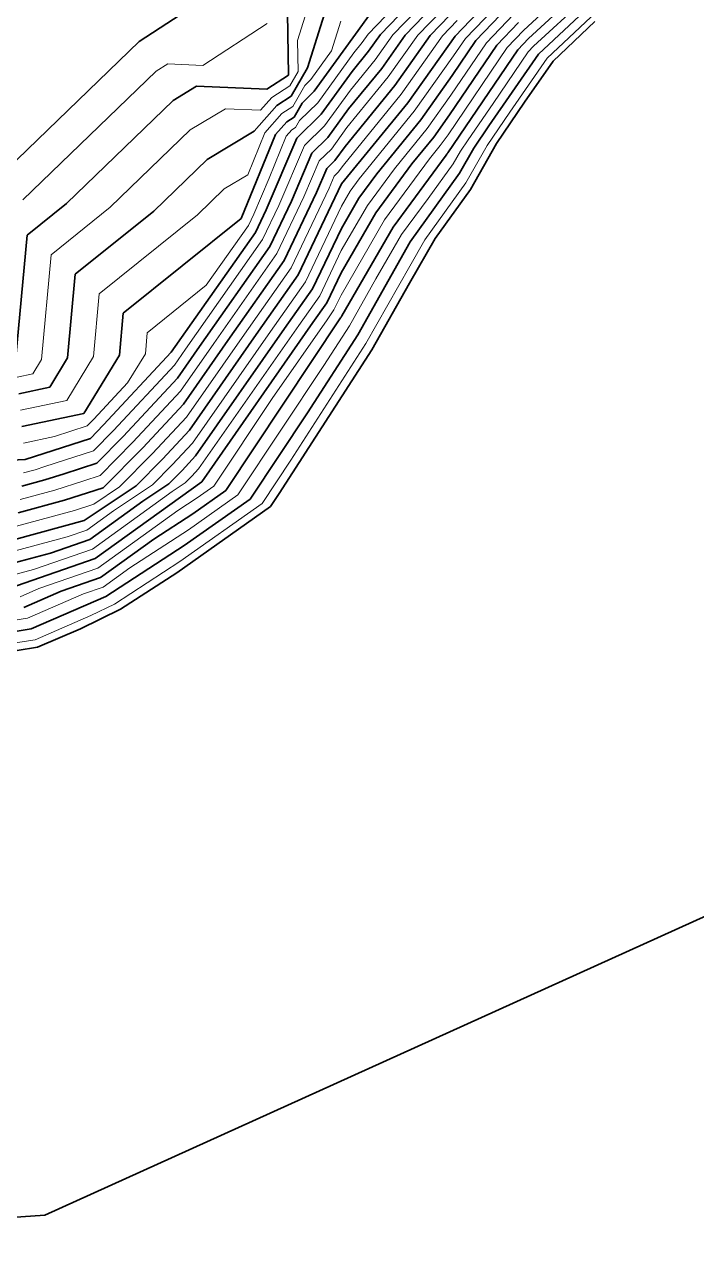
# Model space of a CAD drawing. Header units: millimetres. Extents: x -861324 to 439029, y -308065 to 694685.
# Drawn here: x -112528 to -69227, y -179754 to -100285 of the extents above; entities that cross this region are included whole.
import ezdxf

# ---------------------------------------------------------------- set-up
doc = ezdxf.new("R2010")
doc.units = ezdxf.units.MM
for name, color, linetype, lineweight in [('C-TOPO', 7, 'Continuous', 9), ('C-TOPO-MAJR', 7, 'Continuous', 35), ('C-TOPO-MINR', 7, 'Continuous', 9)]:
    doc.layers.add(name, color=color, linetype=linetype, lineweight=lineweight)

msp = doc.modelspace()

# ---------------------------------------------------------------- linework, layer by layer
at = {"layer": 'C-TOPO', "lineweight": 35}
for p, q in [((-75762, -100091), (-78468, -102637)), ((-78468, -102637), (-80308, -105292)), ((-80308, -105292), (-82104, -107943)), ((-82104, -107943), (-83791, -110909)), ((-83791, -110909), (-86074, -114072)), ((-86074, -114072), (-87725, -116948)), ((-87725, -116948), (-90151, -121246)), ((-90151, -121246), (-96121, -130510)), ((-96121, -130510), (-96675, -131344)), ((-96675, -131344), (-102724, -135619)), ((-102724, -135619), (-106340, -137975)), ((-106340, -137975), (-108927, -139225)), ((-108927, -139225), (-111691, -140423)), ((-111691, -140423), (-115561, -141033)), ((-111233, -177025), (-64514, -155889)), ((-150110, -179754), (-111233, -177025))]:
    msp.add_line(p, q, dxfattribs=at)
at = {"layer": 'C-TOPO-MAJR'}
for p, q in [((-91193, -100889), (-87158, -95267)), ((-89590, -100922), (-83918, -95034)), ((-80043, -101171), (-73485, -95083)), ((-105156, -101375), (-96877, -95965)), ((-87988, -100955), (-84206, -97030)), ((-84784, -101022), (-81980, -98102)), ((-79397, -102194), (-74690, -97766)), ((-94296, -103077), (-93088, -99248)), ((-86386, -100988), (-84495, -99026)), ((-83437, -101315), (-81334, -99125)), ((-95518, -103544), (-95586, -99521)), ((-93855, -104571), (-91193, -100889)), ((-90353, -101995), (-89590, -100922)), ((-82090, -101608), (-80689, -100148)), ((-115459, -111345), (-105156, -101375)), ((-89512, -103102), (-87988, -100955)), ((-88672, -104208), (-86386, -100988)), ((-87832, -105315), (-84784, -101022)), ((-85144, -106108), (-82090, -101608)), ((-84964, -103565), (-83437, -101315)), ((-80744, -101901), (-80043, -101171)), ((-91418, -103303), (-90353, -101995)), ((-85252, -108545), (-80744, -101901)), ((-82597, -106812), (-79397, -102194)), ((-95337, -104894), (-94296, -103077)), ((-93415, -106065), (-91418, -103303)), ((-91643, -105718), (-89512, -103102)), ((-96926, -104450), (-95518, -103544)), ((-86992, -106421), (-84964, -103565)), ((-102960, -105176), (-101440, -104260)), ((-101440, -104260), (-96926, -104450)), ((-96276, -105498), (-95337, -104894)), ((-94635, -105336), (-93855, -104571)), ((-91868, -108132), (-88672, -104208)), ((-109828, -111822), (-102960, -105176)), ((-97724, -107144), (-96276, -105498)), ((-95156, -106244), (-94635, -105336)), ((-92093, -110547), (-87832, -105315)), ((-95626, -106546), (-95156, -106244)), ((-94975, -107594), (-93415, -106065)), ((-92974, -107559), (-91643, -105718)), ((-89827, -109902), (-86992, -106421)), ((-86152, -107528), (-85144, -106108)), ((-100763, -108976), (-97724, -107144)), ((-96350, -107369), (-95626, -106546)), ((-83573, -108252), (-82597, -106812)), ((-98567, -112776), (-96350, -107369)), ((-96949, -112219), (-94975, -107594)), ((-94015, -108579), (-92974, -107559)), ((-87561, -109258), (-86152, -107528)), ((-95330, -111661), (-94015, -108579)), ((-92534, -109053), (-91868, -108132)), ((-88780, -113345), (-85350, -108688)), ((-85350, -108688), (-85312, -108635)), ((-85312, -108635), (-85301, -108616)), ((-85301, -108616), (-85290, -108599)), ((-85290, -108599), (-85252, -108545)), ((-84490, -109864), (-83573, -108252)), ((-104198, -112299), (-100763, -108976)), ((-93712, -111104), (-93054, -109563)), ((-93054, -109563), (-92534, -109053)), ((-89884, -112412), (-87561, -109258)), ((-90989, -111480), (-89827, -109902)), ((-87675, -114277), (-84490, -109864)), ((-95809, -115499), (-93712, -111104)), ((-94889, -116407), (-92093, -110547)), ((-112363, -113860), (-109828, -111822)), ((-96728, -114591), (-95330, -111661)), ((-92110, -113416), (-90989, -111480)), ((-109266, -116375), (-104198, -112299)), ((-106170, -118890), (-98567, -112776)), ((-97648, -113684), (-96949, -112219)), ((-92126, -116285), (-89884, -112412)), ((-93970, -117314), (-92110, -113416)), ((-92089, -119062), (-88780, -113345)), ((-113112, -121952), (-112363, -113860)), ((-103074, -121405), (-97648, -113684)), ((-91060, -120275), (-87675, -114277)), ((-101248, -121023), (-96728, -114591)), ((-99422, -120641), (-95809, -115499)), ((-109766, -121769), (-109266, -116375)), ((-97597, -120260), (-94889, -116407)), ((-93051, -118222), (-92126, -116285)), ((-95771, -119878), (-93970, -117314)), ((-93946, -119496), (-93051, -118222)), ((-106420, -121587), (-106170, -118890)), ((-99558, -130317), (-92168, -119192)), ((-92168, -119192), (-92129, -119133)), ((-92129, -119133), (-92089, -119062)), ((-101508, -128090), (-95771, -119878)), ((-101116, -129762), (-93946, -119496)), ((-102291, -124748), (-99422, -120641)), ((-101899, -126419), (-97597, -120260)), ((-94304, -125310), (-91060, -120275)), ((-108710, -125357), (-106420, -121587)), ((-107444, -126092), (-103074, -121405)), ((-102682, -123076), (-101248, -121023)), ((-110911, -123655), (-109766, -121769)), ((-106178, -126826), (-102682, -123076)), ((-112906, -124075), (-110911, -123655)), ((-104913, -127560), (-102291, -124748)), ((-112700, -126198), (-108710, -125357)), ((-97999, -130872), (-94304, -125310)), ((-108294, -126955), (-107444, -126092)), ((-112495, -128321), (-108294, -126955)), ((-107879, -128552), (-106178, -126826)), ((-103647, -128294), (-101899, -126419)), ((-107464, -130150), (-104913, -127560)), ((-119536, -128607), (-112495, -128321)), ((-109979, -129235), (-107879, -128552)), ((-105348, -130020), (-103647, -128294)), ((-102382, -129028), (-101508, -128090)), ((-111225, -129632), (-109979, -129235)), ((-103232, -129891), (-102382, -129028)), ((-112717, -130036), (-111225, -129632)), ((-109956, -130942), (-107464, -130150)), ((-108687, -132253), (-105348, -130020)), ((-107988, -134707), (-101116, -129762)), ((-104901, -131008), (-103232, -129891)), ((-101680, -131817), (-99558, -130317)), ((-112939, -131751), (-109956, -130942)), ((-108337, -133480), (-104901, -131008)), ((-102244, -133872), (-97999, -130872)), ((-104203, -133461), (-101680, -131817)), ((-113161, -133466), (-108687, -132253)), ((-110870, -134361), (-108337, -133480)), ((-107639, -135933), (-104203, -133461)), ((-107290, -137160), (-102244, -133872)), ((-113108, -134968), (-110870, -134361)), ((-113054, -136469), (-107988, -134707)), ((-110172, -136815), (-107639, -135933)), ((-112576, -137857), (-110172, -136815)), ((-112098, -139244), (-107290, -137160)), ((-118827, -140304), (-112098, -139244))]:
    msp.add_line(p, q, dxfattribs=at)
at = {"layer": 'C-TOPO-MINR'}
for p, q in [((-80366, -100659), (-74271, -95001)), ((-88789, -100939), (-84062, -96032)), ((-94941, -101299), (-94035, -98427)), ((-90392, -100905), (-87555, -97961)), ((-87187, -100972), (-84351, -98028)), ((-84110, -101168), (-81657, -98614)), ((-79720, -101682), (-76441, -98638)), ((-78850, -102454), (-75320, -99134)), ((-92744, -101983), (-92140, -100068)), ((-85585, -101005), (-84639, -100024)), ((-82764, -101461), (-81011, -99637)), ((-101041, -102913), (-96902, -100208)), ((-90773, -101442), (-90392, -100905)), ((-81417, -101754), (-80366, -100659)), ((-94907, -103310), (-94941, -101299)), ((-91305, -102096), (-90773, -101442)), ((-89933, -102548), (-88789, -100939)), ((-89092, -103655), (-87187, -100972)), ((-88252, -104761), (-85585, -101005)), ((-85054, -104836), (-82764, -101461)), ((-84874, -102293), (-84110, -101168)), ((-80070, -102047), (-79720, -101682)), ((-94075, -103824), (-92744, -101983)), ((-93635, -105318), (-91305, -102096)), ((-87412, -105868), (-84874, -102293)), ((-85234, -107380), (-81417, -101754)), ((-82324, -105369), (-80070, -102047)), ((-81251, -105918), (-78850, -102454)), ((-112644, -111583), (-104058, -103276)), ((-104058, -103276), (-103298, -102818)), ((-103298, -102818), (-101041, -102913)), ((-95427, -104219), (-94907, -103310)), ((-91530, -104511), (-89933, -102548)), ((-94466, -104207), (-94075, -103824)), ((-91756, -106925), (-89092, -103655)), ((-96601, -104974), (-95427, -104219)), ((-95247, -105569), (-94466, -104207)), ((-93195, -106812), (-91530, -104511)), ((-91981, -109340), (-88252, -104761)), ((-86572, -106974), (-85054, -104836)), ((-97325, -105797), (-96601, -104974)), ((-95951, -106022), (-95247, -105569)), ((-94805, -106465), (-93635, -105318)), ((-83943, -107705), (-82324, -105369)), ((-101861, -107076), (-99582, -105702)), ((-99582, -105702), (-97325, -105797)), ((-97037, -107256), (-95951, -106022)), ((-95066, -106919), (-94805, -106465)), ((-90960, -110225), (-87412, -105868)), ((-82709, -108070), (-81251, -105918)), ((-107013, -112060), (-101861, -107076)), ((-98145, -109960), (-97037, -107256)), ((-95662, -107482), (-95301, -107070)), ((-95301, -107070), (-95066, -106919)), ((-94495, -108086), (-93195, -106812)), ((-92754, -108306), (-91756, -106925)), ((-88694, -109580), (-86572, -106974)), ((-96771, -110185), (-95662, -107482)), ((-85732, -108081), (-85234, -107380)), ((-84437, -108434), (-83943, -107705)), ((-84079, -110479), (-82709, -108070)), ((-96139, -111940), (-94495, -108086)), ((-93534, -109071), (-92754, -108306)), ((-86428, -108935), (-85732, -108081)), ((-84901, -109250), (-84437, -108434)), ((-94521, -111383), (-93534, -109071)), ((-92314, -109800), (-91981, -109340)), ((-90437, -111946), (-88694, -109580)), ((-89332, -112878), (-86428, -108935)), ((-86513, -111483), (-84901, -109250)), ((-99665, -110876), (-98145, -109960)), ((-97758, -112497), (-96771, -110185)), ((-92903, -110826), (-92574, -110055)), ((-92574, -110055), (-92314, -109800)), ((-91541, -111013), (-90960, -110225)), ((-101382, -112537), (-99665, -110876)), ((-95349, -115953), (-92903, -110826)), ((-92102, -111981), (-91541, -111013)), ((-86733, -114156), (-84079, -110479)), ((-97188, -114138), (-96139, -111940)), ((-96268, -115045), (-94521, -111383)), ((-94430, -116861), (-92102, -111981)), ((-92118, -114850), (-90437, -111946)), ((-88227, -113811), (-86513, -111483)), ((-110815, -115117), (-107013, -112060)), ((-107718, -117632), (-101382, -112537)), ((-98107, -113230), (-97758, -112497)), ((-100820, -117090), (-98107, -113230)), ((-92134, -117719), (-89332, -112878)), ((-102161, -121214), (-97188, -114138)), ((-89882, -116669), (-88227, -113811)), ((-87705, -115848), (-86733, -114156)), ((-111439, -121861), (-110815, -115117)), ((-100335, -120832), (-96268, -115045)), ((-93510, -117768), (-92118, -114850)), ((-98510, -120450), (-95349, -115953)), ((-90525, -120846), (-87705, -115848)), ((-91595, -119704), (-89882, -116669)), ((-104622, -120147), (-100820, -117090)), ((-96684, -120069), (-94430, -116861)), ((-108093, -121678), (-107718, -117632)), ((-94859, -119687), (-93510, -117768)), ((-92591, -118676), (-92134, -117719)), ((-93033, -119305), (-92591, -118676)), ((-101312, -128926), (-94859, -119687)), ((-96575, -124376), (-93033, -119305)), ((-93236, -122251), (-91595, -119704)), ((-104747, -121496), (-104622, -120147)), ((-102095, -125583), (-98510, -120450)), ((-101703, -127255), (-96684, -120069)), ((-105892, -123381), (-104747, -121496)), ((-102878, -122240), (-102161, -121214)), ((-102486, -123912), (-100335, -120832)), ((-95373, -128369), (-90525, -120846)), ((-112011, -122803), (-111439, -121861)), ((-109810, -124506), (-108093, -121678)), ((-106811, -126459), (-102878, -122240)), ((-98779, -130595), (-93236, -122251)), ((-113009, -123013), (-112011, -122803)), ((-108077, -125725), (-105892, -123381)), ((-105546, -127193), (-102486, -123912)), ((-112803, -125136), (-109810, -124506)), ((-100337, -130039), (-96575, -124376)), ((-110602, -126839), (-108502, -126156)), ((-108502, -126156), (-108077, -125725)), ((-104280, -127927), (-102095, -125583)), ((-112598, -127259), (-110602, -126839)), ((-108087, -127754), (-106811, -126459)), ((-111237, -128778), (-108087, -127754)), ((-107671, -129351), (-105546, -127193)), ((-106406, -130085), (-104280, -127927)), ((-103015, -128661), (-101703, -127255)), ((-104290, -129956), (-103015, -128661)), ((-97220, -131150), (-95373, -128369)), ((-112606, -129178), (-111860, -128976)), ((-111860, -128976), (-111237, -128778)), ((-108721, -129692), (-107671, -129351)), ((-102174, -129826), (-101749, -129395)), ((-101749, -129395), (-101312, -128926)), ((-112828, -130893), (-110591, -130287)), ((-110591, -130287), (-108721, -129692)), ((-108075, -131201), (-106406, -130085)), ((-106794, -131630), (-104290, -129956)), ((-103009, -130385), (-102174, -129826)), ((-101398, -130789), (-100337, -130039)), ((-108163, -134093), (-103009, -130385)), ((-102660, -131611), (-101398, -130789)), ((-101962, -132845), (-98779, -130595)), ((-113050, -132608), (-109321, -131598)), ((-109321, -131598), (-108075, -131201)), ((-108512, -132867), (-106794, -131630)), ((-107813, -135320), (-102660, -131611)), ((-102527, -134900), (-97220, -131150)), ((-113134, -134217), (-109778, -133307)), ((-109778, -133307), (-108512, -132867)), ((-105746, -135310), (-101962, -132845)), ((-111962, -135415), (-108163, -134093)), ((-106731, -137640), (-102527, -134900)), ((-113081, -135718), (-111962, -135415)), ((-111613, -136642), (-107813, -135320)), ((-107464, -136547), (-105746, -135310)), ((-112815, -137163), (-111613, -136642)), ((-108731, -136987), (-107464, -136547)), ((-112337, -138550), (-108731, -136987)), ((-108253, -138375), (-106731, -137640)), ((-117383, -139345), (-112337, -138550)), ((-111859, -139938), (-108253, -138375)), ((-116905, -140733), (-111859, -139938))]:
    msp.add_line(p, q, dxfattribs=at)

doc.saveas('drawing.dxf')
